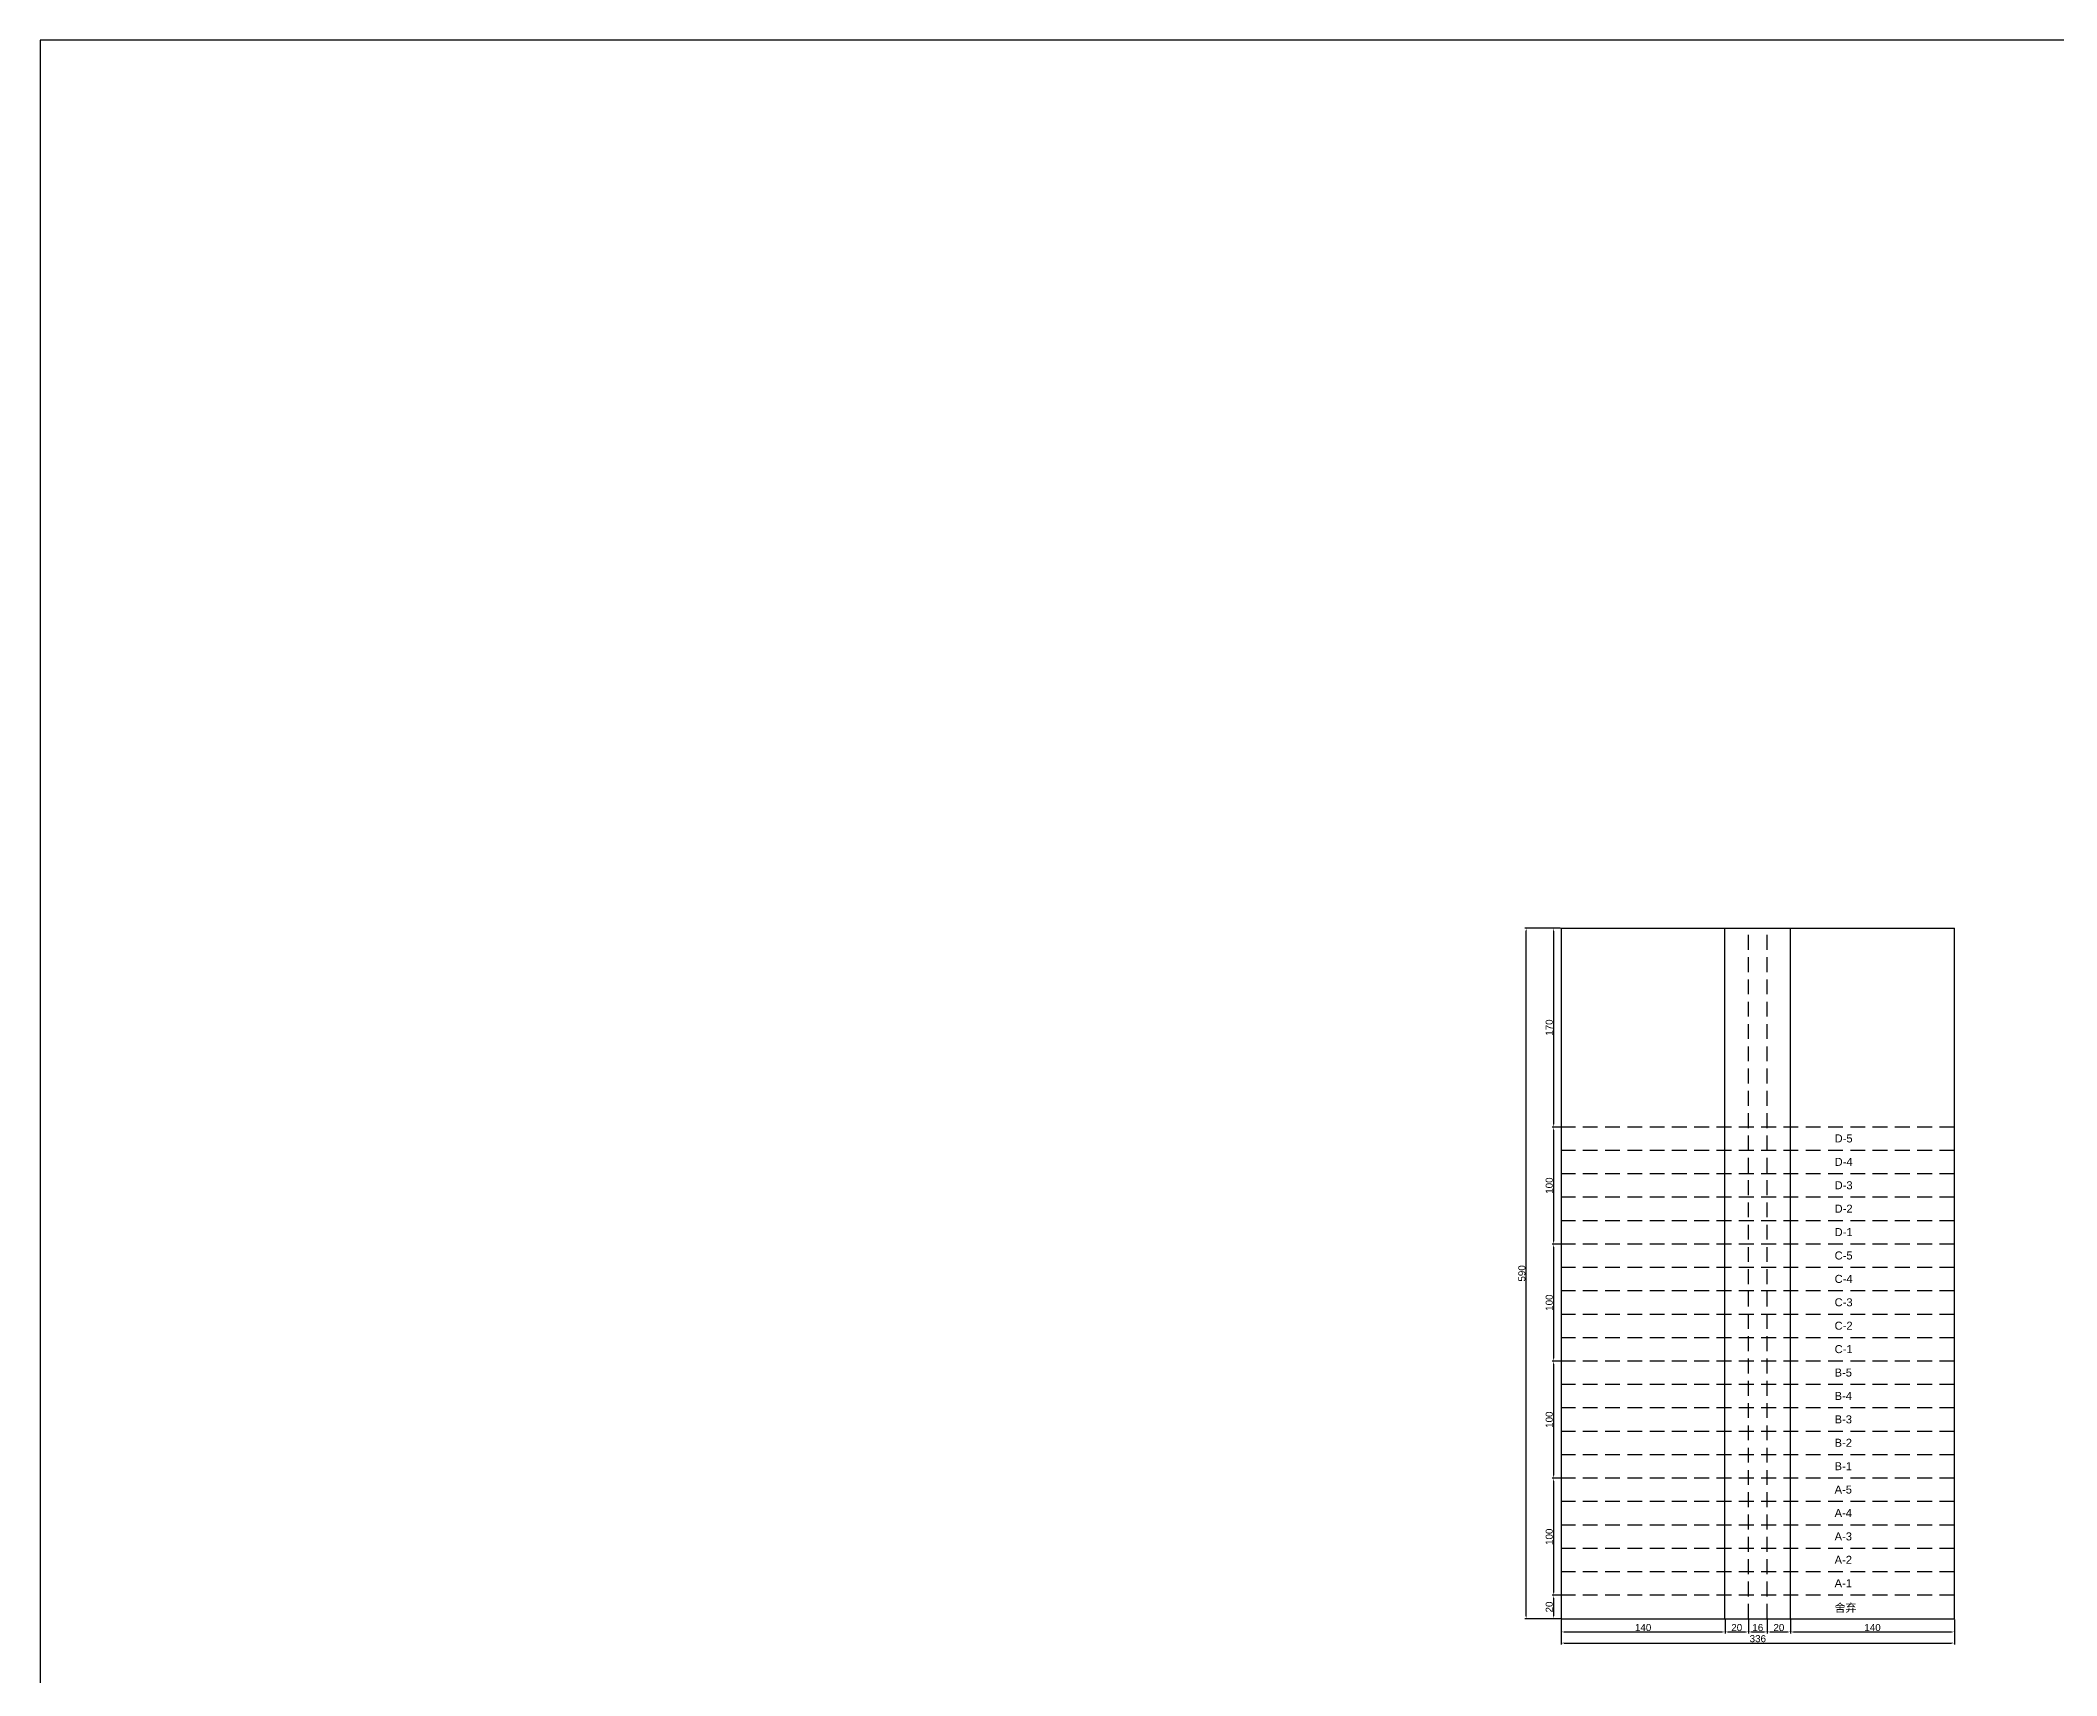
# Model space of a CAD drawing. Header units: millimetres. Extents: x 1455 to 24185, y -7314 to 4772.
# Drawn here: x 14772 to 16495, y -3381 to -1984 of the extents above; entities that cross this region are included whole.
import ezdxf

# ---------------------------------------------------------------- set-up
doc = ezdxf.new("R2010")
doc.units = ezdxf.units.MM
doc.linetypes.add('DASHED', pattern=[19.05, 12.7, -6.35])
doc.layers.add('尺寸标注', color=6, linetype='Continuous')
doc.layers.add('标号', color=4, linetype='Continuous')
doc.styles.get("Standard").update_dxf_attribs({"font": 'arial.ttf'})
doc.dimstyles.new('ISO-25-old', dxfattribs={"dimtxt": 6, "dimasz": 2.5, "dimexe": 1.25, "dimexo": 0.625, "dimtad": 1, "dimtxsty": 'Standard', "dimcen": 2.5, "dimadec": 0, "dimazin": 0, "dimtfac": 1, "dimtmove": 0, "dimatfit": 3, "dimfxl": 1, "dimarcsym": 0})

# ---------------------------------------------------------------- blocks, each defined once
blk = doc.blocks.new('*D2758')
at = {"layer": 'Defpoints', "color": 0, "transparency": 16777216}
for p in [(16071.5, -2742.7), (16065, -2912.7), (16071.5, -2912.7)]:
    blk.add_point(p, dxfattribs=at)
at = {"layer": '尺寸标注', "color": 0, "lineweight": -2, "transparency": 16777216}
for p, q in [((16070.8, -2742.7), (16063.7, -2742.7)), ((16065, -2745.2), (16065, -2910.2)), ((16070.8, -2912.7), (16063.7, -2912.7))]:
    blk.add_line(p, q, dxfattribs=at)
at = {"layer": '尺寸标注', "color": 0, "transparency": 16777216}
for points in [[(16064.6, -2745.2), (16065.4, -2745.2), (16065, -2742.7)], [(16064.6, -2910.2), (16065.4, -2910.2), (16065, -2912.7)]]:
    blk.add_solid(points, dxfattribs=at)
at = {"layer": '尺寸标注', "color": 0, "transparency": 16777216, "insert": (16061.3, -2827.7), "char_height": 6, "attachment_point": 5, "rotation": 90}
blk.add_mtext('170', dxfattribs=at)
blk = doc.blocks.new('*D2759')
at = {"layer": 'Defpoints', "color": 0, "transparency": 16777216}
for p in [(16071.5, -2912.7), (16065, -3012.7), (16071.5, -3012.7)]:
    blk.add_point(p, dxfattribs=at)
at = {"layer": '尺寸标注', "color": 0, "lineweight": -2, "transparency": 16777216}
for p, q in [((16070.8, -2912.7), (16063.7, -2912.7)), ((16065, -2915.2), (16065, -3010.2)), ((16070.8, -3012.7), (16063.7, -3012.7))]:
    blk.add_line(p, q, dxfattribs=at)
at = {"layer": '尺寸标注', "color": 0, "transparency": 16777216}
for points in [[(16064.6, -2915.2), (16065.4, -2915.2), (16065, -2912.7)], [(16064.6, -3010.2), (16065.4, -3010.2), (16065, -3012.7)]]:
    blk.add_solid(points, dxfattribs=at)
at = {"layer": '尺寸标注', "color": 0, "transparency": 16777216, "insert": (16061.3, -2962.7), "char_height": 6, "attachment_point": 5, "rotation": 90}
blk.add_mtext('100', dxfattribs=at)
blk = doc.blocks.new('*D2760')
at = {"layer": 'Defpoints', "color": 0, "transparency": 16777216}
for p in [(16071.5, -3012.7), (16065, -3112.7), (16071.5, -3112.7)]:
    blk.add_point(p, dxfattribs=at)
at = {"layer": '尺寸标注', "color": 0, "lineweight": -2, "transparency": 16777216}
for p, q in [((16070.8, -3012.7), (16063.7, -3012.7)), ((16065, -3015.2), (16065, -3110.2)), ((16070.8, -3112.7), (16063.7, -3112.7))]:
    blk.add_line(p, q, dxfattribs=at)
at = {"layer": '尺寸标注', "color": 0, "transparency": 16777216}
for points in [[(16064.6, -3015.2), (16065.4, -3015.2), (16065, -3012.7)], [(16064.6, -3110.2), (16065.4, -3110.2), (16065, -3112.7)]]:
    blk.add_solid(points, dxfattribs=at)
at = {"layer": '尺寸标注', "color": 0, "transparency": 16777216, "insert": (16061.3, -3062.7), "char_height": 6, "attachment_point": 5, "rotation": 90}
blk.add_mtext('100', dxfattribs=at)
blk = doc.blocks.new('*D2761')
at = {"layer": 'Defpoints', "color": 0, "transparency": 16777216}
for p in [(16071.5, -3112.7), (16065, -3212.7), (16071.5, -3212.7)]:
    blk.add_point(p, dxfattribs=at)
at = {"layer": '尺寸标注', "color": 0, "lineweight": -2, "transparency": 16777216}
for p, q in [((16070.8, -3112.7), (16063.7, -3112.7)), ((16065, -3115.2), (16065, -3210.2)), ((16070.8, -3212.7), (16063.7, -3212.7))]:
    blk.add_line(p, q, dxfattribs=at)
at = {"layer": '尺寸标注', "color": 0, "transparency": 16777216}
for points in [[(16064.6, -3115.2), (16065.4, -3115.2), (16065, -3112.7)], [(16064.6, -3210.2), (16065.4, -3210.2), (16065, -3212.7)]]:
    blk.add_solid(points, dxfattribs=at)
at = {"layer": '尺寸标注', "color": 0, "transparency": 16777216, "insert": (16061.3, -3162.7), "char_height": 6, "attachment_point": 5, "rotation": 90}
blk.add_mtext('100', dxfattribs=at)
blk = doc.blocks.new('*D2762')
at = {"layer": 'Defpoints', "color": 0, "transparency": 16777216}
for p in [(16071.5, -3212.7), (16065, -3312.7), (16071.5, -3312.7)]:
    blk.add_point(p, dxfattribs=at)
at = {"layer": '尺寸标注', "color": 0, "lineweight": -2, "transparency": 16777216}
for p, q in [((16070.8, -3212.7), (16063.7, -3212.7)), ((16065, -3215.2), (16065, -3310.2)), ((16070.8, -3312.7), (16063.7, -3312.7))]:
    blk.add_line(p, q, dxfattribs=at)
at = {"layer": '尺寸标注', "color": 0, "transparency": 16777216}
for points in [[(16064.6, -3215.2), (16065.4, -3215.2), (16065, -3212.7)], [(16064.6, -3310.2), (16065.4, -3310.2), (16065, -3312.7)]]:
    blk.add_solid(points, dxfattribs=at)
at = {"layer": '尺寸标注', "color": 0, "transparency": 16777216, "insert": (16061.3, -3262.7), "char_height": 6, "attachment_point": 5, "rotation": 90}
blk.add_mtext('100', dxfattribs=at)
blk = doc.blocks.new('*D2763')
at = {"layer": 'Defpoints', "color": 0, "transparency": 16777216}
for p in [(16071.5, -3312.7), (16065, -3332.7), (16071.5, -3332.7)]:
    blk.add_point(p, dxfattribs=at)
at = {"layer": '尺寸标注', "color": 0, "lineweight": -2, "transparency": 16777216}
for p, q in [((16070.8, -3312.7), (16063.7, -3312.7)), ((16065, -3315.2), (16065, -3330.2)), ((16070.8, -3332.7), (16063.7, -3332.7))]:
    blk.add_line(p, q, dxfattribs=at)
at = {"layer": '尺寸标注', "color": 0, "transparency": 16777216}
for points in [[(16064.6, -3315.2), (16065.4, -3315.2), (16065, -3312.7)], [(16064.6, -3330.2), (16065.4, -3330.2), (16065, -3332.7)]]:
    blk.add_solid(points, dxfattribs=at)
at = {"layer": '尺寸标注', "color": 0, "transparency": 16777216, "insert": (16061.3, -3322.7), "char_height": 6, "attachment_point": 5, "rotation": 90}
blk.add_mtext('20', dxfattribs=at)
blk = doc.blocks.new('*D2306')
at = {"layer": 'Defpoints', "color": 0, "transparency": 16777216}
for p in [(16071.5, -3332.7), (16211.5, -3332.7), (16211.5, -3344)]:
    blk.add_point(p, dxfattribs=at)
at = {"layer": '尺寸标注', "color": 0, "lineweight": -2, "transparency": 16777216}
for p, q in [((16071.5, -3333.3), (16071.5, -3345.3)), ((16211.5, -3333.3), (16211.5, -3345.3)), ((16074, -3344), (16209, -3344))]:
    blk.add_line(p, q, dxfattribs=at)
at = {"layer": '尺寸标注', "color": 0, "transparency": 16777216}
for points in [[(16074, -3343.6), (16074, -3344.4), (16071.5, -3344)], [(16209, -3343.6), (16209, -3344.4), (16211.5, -3344)]]:
    blk.add_solid(points, dxfattribs=at)
at = {"layer": '尺寸标注', "color": 0, "transparency": 16777216, "insert": (16141.5, -3340.3), "char_height": 6, "attachment_point": 5}
blk.add_mtext('140', dxfattribs=at)
blk = doc.blocks.new('*D2307')
at = {"layer": 'Defpoints', "color": 0, "transparency": 16777216}
for p in [(16211.5, -3332.7), (16231.5, -3332.7), (16231.5, -3344)]:
    blk.add_point(p, dxfattribs=at)
at = {"layer": '尺寸标注', "color": 0, "lineweight": -2, "transparency": 16777216}
for p, q in [((16211.5, -3333.3), (16211.5, -3345.3)), ((16231.5, -3333.3), (16231.5, -3345.3)), ((16214, -3344), (16229, -3344))]:
    blk.add_line(p, q, dxfattribs=at)
at = {"layer": '尺寸标注', "color": 0, "transparency": 16777216}
for points in [[(16214, -3343.6), (16214, -3344.4), (16211.5, -3344)], [(16229, -3343.6), (16229, -3344.4), (16231.5, -3344)]]:
    blk.add_solid(points, dxfattribs=at)
at = {"layer": '尺寸标注', "color": 0, "transparency": 16777216, "insert": (16221.5, -3340.3), "char_height": 6, "attachment_point": 5}
blk.add_mtext('20', dxfattribs=at)
blk = doc.blocks.new('*D2764')
at = {"layer": 'Defpoints', "color": 0, "transparency": 16777216}
for p in [(16267.5, -3332.7), (16407.5, -3332.7), (16407.5, -3344)]:
    blk.add_point(p, dxfattribs=at)
at = {"layer": '尺寸标注', "color": 0, "lineweight": -2, "transparency": 16777216}
for p, q in [((16267.5, -3333.3), (16267.5, -3345.3)), ((16407.5, -3333.3), (16407.5, -3345.3)), ((16270, -3344), (16405, -3344))]:
    blk.add_line(p, q, dxfattribs=at)
at = {"layer": '尺寸标注', "color": 0, "transparency": 16777216}
for points in [[(16270, -3343.6), (16270, -3344.4), (16267.5, -3344)], [(16405, -3343.6), (16405, -3344.4), (16407.5, -3344)]]:
    blk.add_solid(points, dxfattribs=at)
at = {"layer": '尺寸标注', "color": 0, "transparency": 16777216, "insert": (16337.5, -3340.3), "char_height": 6, "attachment_point": 5}
blk.add_mtext('140', dxfattribs=at)
blk = doc.blocks.new('*D2308')
at = {"layer": 'Defpoints', "color": 0, "transparency": 16777216}
for p in [(16071.5, -3332.7), (16407.5, -3332.7), (16407.5, -3353.5)]:
    blk.add_point(p, dxfattribs=at)
at = {"layer": '尺寸标注', "color": 0, "lineweight": -2, "transparency": 16777216}
for p, q in [((16071.5, -3333.3), (16071.5, -3354.7)), ((16407.5, -3333.3), (16407.5, -3354.7)), ((16074, -3353.5), (16405, -3353.5))]:
    blk.add_line(p, q, dxfattribs=at)
at = {"layer": '尺寸标注', "color": 0, "transparency": 16777216}
for points in [[(16074, -3353.1), (16074, -3353.9), (16071.5, -3353.5)], [(16405, -3353.1), (16405, -3353.9), (16407.5, -3353.5)]]:
    blk.add_solid(points, dxfattribs=at)
at = {"layer": '尺寸标注', "color": 0, "transparency": 16777216, "insert": (16239.5, -3349.8), "char_height": 6, "attachment_point": 5}
blk.add_mtext('336', dxfattribs=at)
blk = doc.blocks.new('*D2765')
at = {"layer": 'Defpoints', "color": 0, "transparency": 16777216}
for p in [(16041.6, -2742.7), (16071.5, -2742.7), (16071.5, -3332.7)]:
    blk.add_point(p, dxfattribs=at)
at = {"layer": '尺寸标注', "color": 0, "lineweight": -2, "transparency": 16777216}
for p, q in [((16070.8, -2742.7), (16040.3, -2742.7)), ((16041.6, -3330.2), (16041.6, -2745.2)), ((16070.8, -3332.7), (16040.3, -3332.7))]:
    blk.add_line(p, q, dxfattribs=at)
at = {"layer": '尺寸标注', "color": 0, "transparency": 16777216}
for points in [[(16041.1, -2745.2), (16042, -2745.2), (16041.6, -2742.7)], [(16041.1, -3330.2), (16042, -3330.2), (16041.6, -3332.7)]]:
    blk.add_solid(points, dxfattribs=at)
at = {"layer": '尺寸标注', "color": 0, "transparency": 16777216, "insert": (16037.9, -3037.7), "char_height": 6, "attachment_point": 5, "rotation": 90}
blk.add_mtext('590', dxfattribs=at)
blk = doc.blocks.new('*D2766')
at = {"layer": 'Defpoints', "color": 0, "transparency": 16777216}
for p in [(16231.5, -3332.7), (16247.5, -3332.7), (16247.5, -3344)]:
    blk.add_point(p, dxfattribs=at)
at = {"layer": '尺寸标注', "color": 0, "lineweight": -2, "transparency": 16777216}
for p, q in [((16231.5, -3333.3), (16231.5, -3345.3)), ((16247.5, -3333.3), (16247.5, -3345.3)), ((16234, -3344), (16245, -3344))]:
    blk.add_line(p, q, dxfattribs=at)
at = {"layer": '尺寸标注', "color": 0, "transparency": 16777216}
for points in [[(16234, -3343.6), (16234, -3344.4), (16231.5, -3344)], [(16245, -3343.6), (16245, -3344.4), (16247.5, -3344)]]:
    blk.add_solid(points, dxfattribs=at)
at = {"layer": '尺寸标注', "color": 0, "transparency": 16777216, "insert": (16239.5, -3340.3), "char_height": 6, "attachment_point": 5}
blk.add_mtext('16', dxfattribs=at)
blk = doc.blocks.new('*D2767')
at = {"layer": 'Defpoints', "color": 0, "transparency": 16777216}
for p in [(16247.5, -3332.7), (16267.5, -3332.7), (16267.5, -3344)]:
    blk.add_point(p, dxfattribs=at)
at = {"layer": '尺寸标注', "color": 0, "lineweight": -2, "transparency": 16777216}
for p, q in [((16247.5, -3333.3), (16247.5, -3345.3)), ((16267.5, -3333.3), (16267.5, -3345.3)), ((16250, -3344), (16265, -3344))]:
    blk.add_line(p, q, dxfattribs=at)
at = {"layer": '尺寸标注', "color": 0, "transparency": 16777216}
for points in [[(16250, -3343.6), (16250, -3344.4), (16247.5, -3344)], [(16265, -3343.6), (16265, -3344.4), (16267.5, -3344)]]:
    blk.add_solid(points, dxfattribs=at)
at = {"layer": '尺寸标注', "color": 0, "transparency": 16777216, "insert": (16257.5, -3340.3), "char_height": 6, "attachment_point": 5}
blk.add_mtext('20', dxfattribs=at)

msp = doc.modelspace()

# ---------------------------------------------------------------- linework, layer by layer
for p, q in [((14772.062, -1984.26), (14772.062, -7313.996)), ((24184.578, -1984.26), (14772.062, -1984.26)), ((16071.454, -2742.674), (16071.454, -3332.674)), ((16071.454, -2742.674), (16407.454, -2742.674)), ((16211.454, -3332.674), (16211.454, -2742.674)), ((16267.454, -3332.674), (16267.454, -2742.674)), ((16407.454, -3332.674), (16407.454, -2742.674)), ((16071.454, -3332.674), (16407.454, -3332.674))]:
    msp.add_line(p, q)
at = {"linetype": 'DASHED'}
for p, q in [((16231.454, -3332.674), (16231.454, -2742.674)), ((16247.454, -3332.674), (16247.454, -2742.674)), ((16407.454, -2912.674), (16071.454, -2912.674)), ((16407.454, -3012.674), (16071.454, -3012.674)), ((16407.454, -3112.674), (16071.454, -3112.674)), ((16407.454, -3212.674), (16071.454, -3212.674)), ((16407.454, -3312.674), (16071.454, -3312.674))]:
    msp.add_line(p, q, dxfattribs=at)
at = {"layer": '标号', "linetype": 'DASHED'}
for p, q in [((16407.454, -2932.674), (16071.454, -2932.674)), ((16407.454, -2952.674), (16071.454, -2952.674)), ((16407.454, -2972.674), (16071.454, -2972.674)), ((16407.454, -2992.674), (16071.454, -2992.674)), ((16407.454, -3032.674), (16071.454, -3032.674)), ((16407.454, -3052.674), (16071.454, -3052.674)), ((16407.454, -3072.674), (16071.454, -3072.674)), ((16407.454, -3092.674), (16071.454, -3092.674)), ((16407.454, -3132.674), (16071.454, -3132.674)), ((16407.454, -3152.674), (16071.454, -3152.674)), ((16407.454, -3172.674), (16071.454, -3172.674)), ((16407.454, -3192.674), (16071.454, -3192.674)), ((16407.454, -3232.674), (16071.454, -3232.674)), ((16407.454, -3252.674), (16071.454, -3252.674)), ((16407.454, -3272.674), (16071.454, -3272.674)), ((16407.454, -3292.674), (16071.454, -3292.674))]:
    msp.add_line(p, q, dxfattribs=at)

# ---------------------------------------------------------------- texts
for s, p in [('D-5', (16305.105, -2925.812)), ('D-4', (16305.105, -2945.812)), ('D-3', (16305.105, -2965.812)), ('D-2', (16305.105, -2985.812)), ('D-1', (16305.105, -3005.812)), ('C-5', (16305.105, -3025.812)), ('C-4', (16305.105, -3045.812)), ('C-3', (16305.105, -3065.812)), ('C-2', (16305.105, -3085.812)), ('C-1', (16305.105, -3105.812)), ('B-5', (16305.105, -3125.812)), ('B-4', (16305.105, -3145.812)), ('B-3', (16305.105, -3165.812)), ('B-2', (16305.105, -3185.812)), ('B-1', (16305.105, -3205.812)), ('A-5', (16305.105, -3225.812)), ('A-4', (16305.105, -3245.812)), ('A-3', (16305.105, -3265.812)), ('A-2', (16305.105, -3285.812)), ('A-1', (16305.105, -3305.812)), ('舍弃', (16305.105, -3326.901))]:
    msp.add_text(s, height=6.8359).set_placement(p)

# ---------------------------------------------------------------- dimensions: what is measured, and where the dimension line sits
at = {"layer": '尺寸标注'}
for p1, p2, distance, picture, middle in [((16071.454, -3332.674), (16071.454, -2742.674), 29.895, '*D2765', (16037.871, -3037.674)), ((16071.454, -2742.674), (16071.454, -2912.674), -6.478, '*D2758', (16061.288, -2827.674)), ((16071.454, -2912.674), (16071.454, -3012.674), -6.478, '*D2759', (16061.288, -2962.674)), ((16071.454, -3012.674), (16071.454, -3112.674), -6.478, '*D2760', (16061.288, -3062.674)), ((16071.454, -3112.674), (16071.454, -3212.674), -6.478, '*D2761', (16061.288, -3162.674)), ((16071.454, -3212.674), (16071.454, -3312.674), -6.478, '*D2762', (16061.288, -3262.674)), ((16071.454, -3312.674), (16071.454, -3332.674), -6.478, '*D2763', (16061.288, -3322.674)), ((16071.454, -3332.674), (16211.454, -3332.674), -11.333, '*D2306', (16141.454, -3340.318)), ((16071.454, -3332.674), (16407.454, -3332.674), -20.798, '*D2308', (16239.454, -3349.781)), ((16211.454, -3332.674), (16231.454, -3332.674), -11.333, '*D2307', (16221.454, -3340.318)), ((16231.454, -3332.674), (16247.454, -3332.674), -11.333, '*D2766', (16239.454, -3340.318)), ((16247.454, -3332.674), (16267.454, -3332.674), -11.333, '*D2767', (16257.454, -3340.318)), ((16267.454, -3332.674), (16407.454, -3332.674), -11.333, '*D2764', (16337.454, -3340.318))]:
    dim = msp.add_aligned_dim(p1=p1, p2=p2, distance=distance, dimstyle='ISO-25-old', dxfattribs=at)
    dim.commit()
    dim.dimension.update_dxf_attribs({"geometry": picture, "text_midpoint": middle})

doc.saveas('drawing.dxf')
